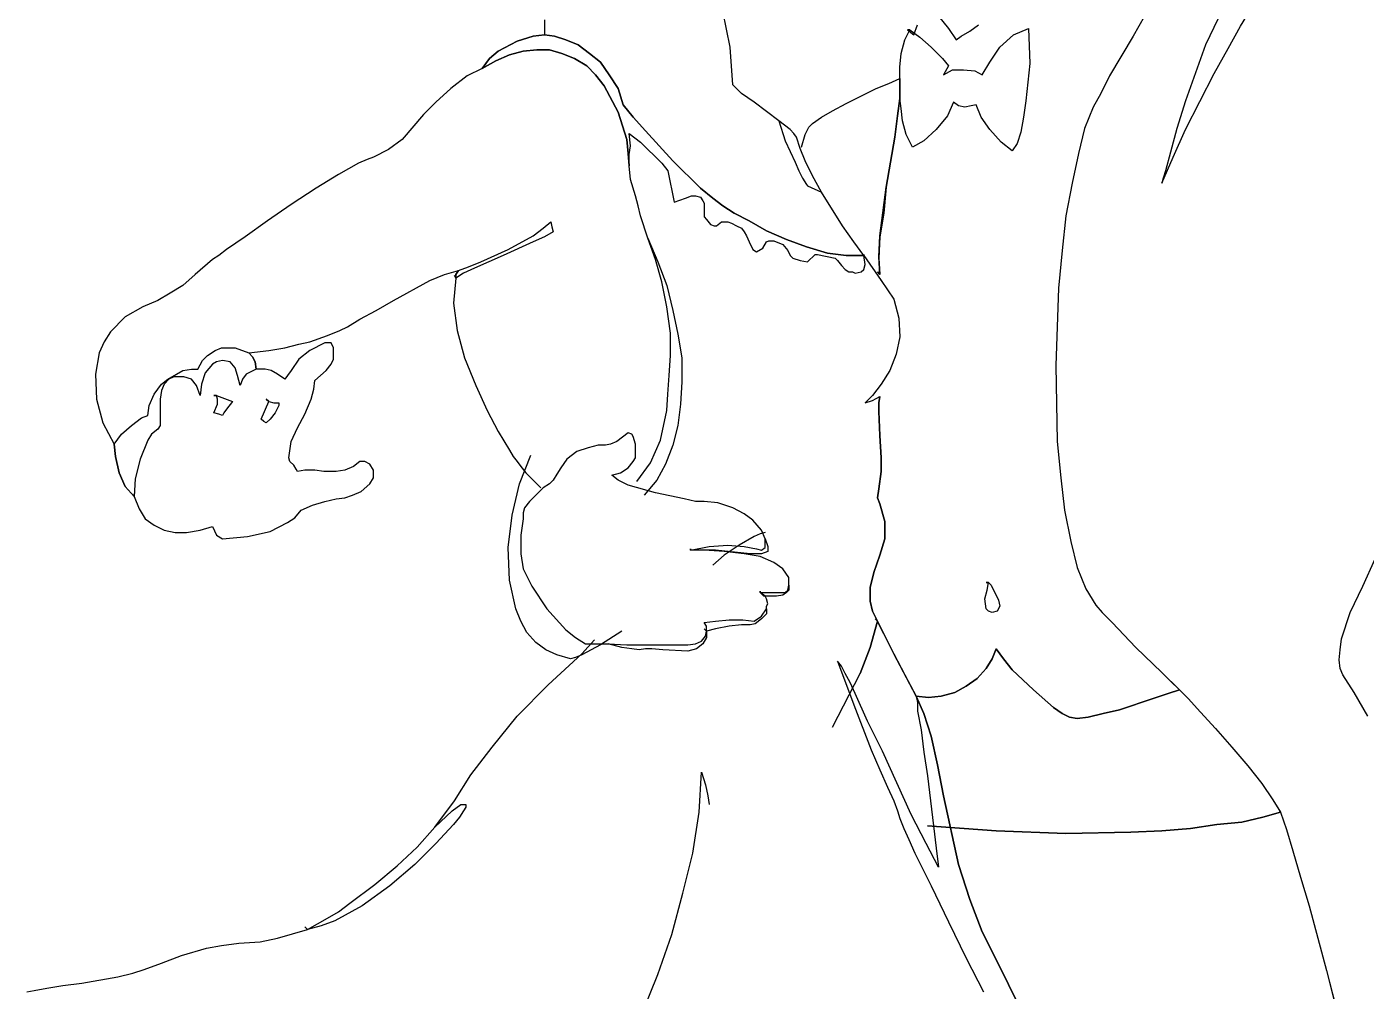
# Model space of a CAD drawing. Header units: millimetres. Extents: x -37049 to 129367, y 25385 to 90033.
# Drawn here: x 24386 to 25111, y 41302 to 41824 of the extents above; entities that cross this region are included whole.
import ezdxf

# ---------------------------------------------------------------- set-up
doc = ezdxf.new("R2010")
doc.units = ezdxf.units.MM
doc.header["$MEASUREMENT"] = 0
doc.layers.add('NNGUOI', color=2, linetype='Continuous', lineweight=30)

# ---------------------------------------------------------------- blocks, each defined once
blk = doc.blocks.new('NGUOI13')
for p, q in [((-84.34, 1253.53), (-88.07, 1271.58)), ((-177.08, 1267.23), (-177.08, 1259.76)), ((7.16, 1259.76), (9.02, 1264.74)), ((19.61, 1269.09), (24.59, 1262.87)), ((35.17, 1261.63), (39.52, 1264.74)), ((122.3, 1269.09), (116.7, 1259.14)), ((-200.1, 1251.67), (-190.77, 1256.65)), ((-190.77, 1256.65), (-200.1, 1251.67)), ((-190.77, 1256.65), (-182.68, 1259.14)), ((-182.68, 1259.14), (-190.77, 1256.65)), ((-182.68, 1259.14), (-177.08, 1259.76)), ((-177.08, 1259.76), (-182.68, 1259.14)), ((-177.08, 1259.76), (-172.1, 1259.14)), ((-177.08, 1259.76), (-172.1, 1259.14)), ((-172.1, 1259.14), (-177.08, 1259.76)), ((-172.1, 1259.14), (-166.49, 1257.27)), ((-172.1, 1259.14), (-166.49, 1257.27)), ((-166.49, 1257.27), (-172.1, 1259.14)), ((-166.49, 1257.27), (-160.27, 1254.78)), ((-166.49, 1257.27), (-160.27, 1254.78)), ((-160.27, 1254.78), (-166.49, 1257.27)), ((0.93, 1250.42), (2.8, 1257.27)), ((2.8, 1257.27), (5.29, 1262.25)), ((5.29, 1262.25), (4.05, 1262.25)), ((4.05, 1262.25), (7.16, 1259.76)), ((24.59, 1262.87), (28.32, 1257.27)), ((28.32, 1257.27), (30.81, 1259.14)), ((30.81, 1259.14), (35.17, 1261.63)), ((116.7, 1259.14), (104.88, 1239.22)), ((-204.46, 1247.93), (-200.1, 1251.67)), ((-200.1, 1251.67), (-204.46, 1247.93)), ((-194.5, 1249.8), (-201.35, 1246.69)), ((-194.5, 1249.8), (-201.35, 1246.69)), ((-201.35, 1246.69), (-194.5, 1249.8)), ((-187.66, 1251.67), (-194.5, 1249.8)), ((-187.66, 1251.67), (-194.5, 1249.8)), ((-194.5, 1249.8), (-187.66, 1251.67)), ((-180.81, 1252.29), (-187.66, 1251.67)), ((-180.81, 1252.29), (-187.66, 1251.67)), ((-187.66, 1251.67), (-180.81, 1252.29)), ((-174.59, 1252.29), (-180.81, 1252.29)), ((-174.59, 1252.29), (-180.81, 1252.29)), ((-180.81, 1252.29), (-174.59, 1252.29)), ((-168.36, 1250.42), (-174.59, 1252.29)), ((-168.36, 1250.42), (-174.59, 1252.29)), ((-174.59, 1252.29), (-168.36, 1250.42)), ((-162.14, 1247.93), (-168.36, 1250.42)), ((-162.14, 1247.93), (-168.36, 1250.42)), ((-168.36, 1250.42), (-162.14, 1247.93)), ((-160.27, 1254.78), (-154.67, 1250.42)), ((-160.27, 1254.78), (-154.67, 1250.42)), ((-154.67, 1250.42), (-160.27, 1254.78)), ((-154.67, 1250.42), (-149.07, 1246.06)), ((-154.67, 1250.42), (-149.07, 1246.06)), ((-149.07, 1246.06), (-154.67, 1250.42)), ((-83.09, 1234.86), (-84.34, 1253.53)), ((0.31, 1243.58), (0.93, 1250.42)), ((-208.2, 1242.95), (-204.46, 1247.93)), ((-204.46, 1247.93), (-208.2, 1242.95)), ((-201.35, 1246.69), (-208.2, 1242.95)), ((-201.35, 1246.69), (-208.2, 1242.95)), ((-208.2, 1242.95), (-201.35, 1246.69)), ((-155.91, 1244.2), (-162.14, 1247.93)), ((-155.91, 1244.2), (-162.14, 1247.93)), ((-162.14, 1247.93), (-155.91, 1244.2)), ((-151.56, 1239.84), (-155.91, 1244.2)), ((-151.56, 1239.84), (-155.91, 1244.2)), ((-155.91, 1244.2), (-151.56, 1239.84)), ((-149.07, 1246.06), (-144.71, 1239.84)), ((-149.07, 1246.06), (-144.71, 1239.84)), ((-144.71, 1239.84), (-149.07, 1246.06)), ((0.31, 1228.01), (0.31, 1243.58)), ((-215.67, 1239.22), (-223.76, 1232.99)), ((-208.2, 1242.95), (-215.67, 1239.22)), ((-147.2, 1234.24), (-151.56, 1239.84)), ((-147.2, 1234.24), (-151.56, 1239.84)), ((-151.56, 1239.84), (-147.2, 1234.24)), ((-144.71, 1239.84), (-140.35, 1232.99)), ((-144.71, 1239.84), (-140.35, 1232.99)), ((-140.35, 1232.99), (-144.71, 1239.84)), ((-5.29, 1235.48), (0.31, 1237.97)), ((0.31, 1237.97), (0.31, 1228.01)), ((104.88, 1239.22), (100.52, 1230.5)), ((-223.76, 1232.99), (-231.23, 1226.15)), ((-140.35, 1221.17), (-147.2, 1234.24)), ((-140.35, 1221.17), (-147.2, 1234.24)), ((-147.2, 1234.24), (-140.35, 1221.17)), ((-140.35, 1232.99), (-137.86, 1224.9)), ((-140.35, 1232.99), (-137.86, 1224.9)), ((-137.86, 1224.9), (-140.35, 1232.99)), ((-78.73, 1230.5), (-83.09, 1234.86)), ((-72.51, 1226.15), (-78.73, 1230.5)), ((-26.45, 1225.53), (-11.51, 1232.99)), ((-11.51, 1232.99), (-5.29, 1235.48)), ((100.52, 1230.5), (96.78, 1223.66)), ((-231.23, 1226.15), (-237.45, 1219.92)), ((-137.86, 1224.9), (-132.88, 1218.68)), ((-137.86, 1224.9), (-132.88, 1218.68)), ((-132.88, 1218.68), (-137.86, 1224.9)), ((-60.06, 1216.81), (-72.51, 1226.15)), ((-33.3, 1221.79), (-26.45, 1225.53)), ((-0.93, 1219.3), (0.31, 1228.01)), ((0.31, 1228.01), (-0.93, 1219.3)), ((0.31, 1228.01), (0.31, 1228.64)), ((0.31, 1228.64), (0.31, 1228.01)), ((0.31, 1228.01), (0.31, 1228.01)), ((96.78, 1223.66), (92.43, 1213.08)), ((-237.45, 1219.92), (-248.03, 1207.48)), ((-136, 1207.48), (-140.35, 1221.17)), ((-136, 1207.48), (-140.35, 1221.17)), ((-140.35, 1221.17), (-136, 1207.48)), ((-132.88, 1218.68), (-126.66, 1211.83)), ((-132.88, 1218.68), (-126.66, 1211.83)), ((-126.66, 1211.83), (-132.88, 1218.68)), ((-54.46, 1212.45), (-60.06, 1216.81)), ((-54.46, 1212.45), (-60.06, 1216.81)), ((-60.06, 1216.81), (-56.95, 1206.85)), ((-43.26, 1215.57), (-38.9, 1218.68)), ((-38.9, 1218.68), (-33.3, 1221.79)), ((-2.18, 1208.72), (-0.93, 1219.3)), ((-0.93, 1219.3), (-2.18, 1208.72)), ((-134.13, 1204.36), (-134.75, 1210.59)), ((-134.75, 1210.59), (-129.15, 1206.23)), ((-126.66, 1211.83), (-112.97, 1196.89)), ((-126.66, 1211.83), (-112.97, 1196.89)), ((-112.97, 1196.89), (-126.66, 1211.83)), ((-52.59, 1210.59), (-54.46, 1212.45)), ((-52.59, 1210.59), (-54.46, 1212.45)), ((-51.35, 1208.72), (-52.59, 1210.59)), ((-51.35, 1208.72), (-52.59, 1210.59)), ((-48.86, 1203.74), (-46.99, 1209.97)), ((-46.99, 1209.97), (-45.12, 1213.7)), ((-45.12, 1213.7), (-43.26, 1215.57)), ((92.43, 1213.08), (89.32, 1200.63)), ((-248.03, 1207.48), (-254.88, 1202.5)), ((-135.37, 1200.63), (-136, 1207.48)), ((-135.37, 1200.63), (-136, 1207.48)), ((-136, 1207.48), (-135.37, 1200.63)), ((-134.75, 1200.01), (-134.13, 1204.36)), ((-129.15, 1206.23), (-118.57, 1195.65)), ((-56.95, 1206.85), (-51.97, 1196.27)), ((-49.48, 1203.12), (-51.35, 1208.72)), ((-49.48, 1203.12), (-51.35, 1208.72)), ((-46.99, 1196.89), (-49.48, 1203.12)), ((-46.99, 1196.89), (-49.48, 1203.12)), ((-6.54, 1183.82), (-2.18, 1208.72)), ((-2.18, 1208.72), (-6.54, 1183.82)), ((-265.46, 1197.52), (-269.81, 1195.65)), ((-262.35, 1198.76), (-265.46, 1197.52)), ((-254.88, 1202.5), (-262.35, 1198.76)), ((-134.75, 1194.4), (-135.37, 1200.63)), ((-134.75, 1194.4), (-135.37, 1200.63)), ((-135.37, 1200.63), (-134.75, 1194.4)), ((-134.75, 1194.4), (-134.75, 1200.01)), ((-112.97, 1196.89), (-99.27, 1183.2)), ((-112.97, 1196.89), (-99.27, 1183.2)), ((-99.27, 1183.2), (-112.97, 1196.89)), ((-43.26, 1189.43), (-46.99, 1196.89)), ((-43.26, 1189.43), (-46.99, 1196.89)), ((89.32, 1200.63), (86.2, 1185.69)), ((-279.77, 1190.05), (-290.98, 1183.2)), ((-269.81, 1195.65), (-279.77, 1190.05)), ((-134.13, 1187.56), (-134.75, 1194.4)), ((-134.13, 1187.56), (-134.75, 1194.4)), ((-118.57, 1195.65), (-115.46, 1191.92)), ((-115.46, 1191.92), (-112.35, 1176.35)), ((-51.97, 1196.27), (-50.1, 1191.92)), ((-50.1, 1191.92), (-48.24, 1188.18)), ((-290.98, 1183.2), (-303.42, 1175.11)), ((-131.64, 1179.47), (-134.13, 1187.56)), ((-131.64, 1179.47), (-134.13, 1187.56)), ((-99.27, 1183.2), (-93.05, 1178.22)), ((-99.27, 1183.2), (-93.05, 1178.22)), ((-93.05, 1178.22), (-99.27, 1183.2)), ((-48.24, 1188.18), (-46.37, 1185.07)), ((-46.37, 1185.07), (-45.75, 1184.45)), ((-45.75, 1184.45), (-38.9, 1181.33)), ((-38.9, 1181.33), (-43.26, 1189.43)), ((-38.9, 1181.33), (-43.26, 1189.43)), ((-9.65, 1159.55), (-6.54, 1183.82)), ((-6.54, 1183.82), (-7.78, 1170.75)), ((86.2, 1185.69), (83.09, 1169.51)), ((-130.39, 1174.49), (-131.64, 1179.47)), ((-130.39, 1174.49), (-131.64, 1179.47)), ((-112.35, 1176.35), (-106.74, 1178.22)), ((-106.74, 1178.22), (-103.63, 1179.47)), ((-103.63, 1179.47), (-101.76, 1179.47)), ((-101.76, 1179.47), (-99.27, 1178.84)), ((-99.27, 1178.84), (-98.03, 1176.98)), ((-98.03, 1176.98), (-97.41, 1175.73)), ((-93.05, 1178.22), (-88.07, 1174.49)), ((-93.05, 1178.22), (-88.07, 1174.49)), ((-88.07, 1174.49), (-93.05, 1178.22)), ((-28.32, 1164.53), (-38.9, 1181.33)), ((-38.9, 1181.33), (-38.9, 1181.33)), ((-303.42, 1175.11), (-315.25, 1167.02)), ((-129.15, 1169.51), (-130.39, 1174.49)), ((-129.15, 1169.51), (-130.39, 1174.49)), ((-97.41, 1175.73), (-97.41, 1168.89)), ((-88.07, 1174.49), (-82.47, 1170.75)), ((-88.07, 1174.49), (-82.47, 1170.75)), ((-82.47, 1170.75), (-88.07, 1174.49)), ((-82.47, 1170.75), (-75, 1167.02)), ((-82.47, 1170.75), (-75, 1167.02)), ((-75, 1167.02), (-82.47, 1170.75)), ((-7.78, 1170.75), (-9.65, 1158.93)), ((-315.25, 1167.02), (-326.45, 1158.93)), ((-182.68, 1159.55), (-177.7, 1163.28)), ((-177.7, 1163.28), (-173.96, 1166.4)), ((-173.96, 1166.4), (-173.34, 1163.91)), ((-173.34, 1163.91), (-172.72, 1161.42)), ((-125.42, 1158.31), (-129.15, 1169.51)), ((-125.42, 1158.31), (-129.15, 1169.51)), ((-97.41, 1168.89), (-96.16, 1167.64)), ((-96.16, 1167.64), (-94.3, 1165.15)), ((-94.3, 1165.15), (-92.43, 1164.53)), ((-92.43, 1164.53), (-91.18, 1164.53)), ((-91.18, 1164.53), (-88.69, 1166.4)), ((-88.69, 1166.4), (-85.58, 1166.4)), ((-85.58, 1166.4), (-83.71, 1165.77)), ((-83.71, 1165.77), (-81.22, 1164.53)), ((-81.22, 1164.53), (-78.73, 1163.28)), ((-78.73, 1163.28), (-77.49, 1161.42)), ((-75, 1167.02), (-66.29, 1162.04)), ((-75, 1167.02), (-66.29, 1162.04)), ((-66.29, 1162.04), (-75, 1167.02)), ((-22.72, 1156.44), (-28.32, 1164.53)), ((83.09, 1169.51), (81.22, 1152.08)), ((-326.45, 1158.93), (-335.79, 1152.7)), ((-182.68, 1156.44), (-197.62, 1149.59)), ((-195.13, 1152.7), (-182.68, 1159.55)), ((-177.08, 1158.93), (-182.68, 1156.44)), ((-172.72, 1161.42), (-177.08, 1158.93)), ((-121.68, 1147.72), (-125.42, 1158.31)), ((-121.68, 1147.72), (-125.42, 1158.31)), ((-121.68, 1147.72), (-125.42, 1158.31)), ((-125.42, 1158.31), (-120.44, 1146.48)), ((-77.49, 1161.42), (-76.25, 1159.55)), ((-76.25, 1159.55), (-75, 1156.44)), ((-75, 1156.44), (-73.13, 1152.7)), ((-68.15, 1153.33), (-66.29, 1156.44)), ((-66.29, 1162.04), (-56.33, 1157.68)), ((-66.29, 1162.04), (-56.33, 1157.68)), ((-56.33, 1157.68), (-66.29, 1162.04)), ((-66.29, 1156.44), (-65.04, 1157.06)), ((-65.04, 1157.06), (-62.55, 1157.06)), ((-62.55, 1157.06), (-58.2, 1155.19)), ((-56.33, 1157.68), (-46.37, 1153.95)), ((-56.33, 1157.68), (-46.37, 1153.95)), ((-46.37, 1153.95), (-56.33, 1157.68)), ((-17.74, 1149.59), (-22.72, 1156.44)), ((-10.27, 1148.97), (-9.65, 1159.55)), ((-9.65, 1158.93), (-10.27, 1148.35)), ((-339.52, 1149.59), (-342.64, 1147.72)), ((-335.79, 1152.7), (-339.52, 1149.59)), ((-197.62, 1149.59), (-211.93, 1143.37)), ((-208.82, 1146.48), (-195.13, 1152.7)), ((-73.13, 1152.7), (-71.27, 1151.46)), ((-71.27, 1151.46), (-68.15, 1153.33)), ((-58.2, 1155.19), (-55.71, 1152.08)), ((-55.71, 1152.08), (-54.46, 1149.59)), ((-54.46, 1149.59), (-53.22, 1148.35)), ((-46.37, 1153.95), (-35.79, 1150.84)), ((-46.37, 1153.95), (-35.79, 1150.84)), ((-35.79, 1150.84), (-46.37, 1153.95)), ((-45.75, 1146.48), (-42.01, 1150.21)), ((-42.01, 1150.21), (-40.77, 1150.21)), ((-40.77, 1150.21), (-32.05, 1148.35)), ((-35.79, 1150.84), (-26.45, 1149.59)), ((-35.79, 1150.84), (-26.45, 1149.59)), ((-26.45, 1149.59), (-35.79, 1150.84)), ((-26.45, 1149.59), (-17.74, 1149.59)), ((-26.45, 1149.59), (-17.74, 1149.59)), ((-17.74, 1149.59), (-26.45, 1149.59)), ((-17.74, 1149.59), (-17.74, 1150.21)), ((-17.74, 1150.21), (-17.74, 1149.59)), ((-17.74, 1149.59), (-17.74, 1150.21)), ((-17.74, 1150.21), (-17.74, 1149.59)), ((-17.74, 1149.59), (-9.02, 1137.14)), ((-17.74, 1149.59), (-17.74, 1149.59)), ((-17.12, 1145.23), (-17.74, 1149.59)), ((-17.74, 1149.59), (-17.74, 1149.59)), ((81.22, 1152.08), (79.36, 1133.41)), ((-342.64, 1147.72), (-351.35, 1140.26)), ((-220.02, 1142.12), (-215.04, 1143.99)), ((-211.93, 1143.37), (-217.53, 1140.88)), ((-215.04, 1143.99), (-208.82, 1146.48)), ((-118.57, 1136.52), (-121.68, 1147.72)), ((-118.57, 1136.52), (-121.68, 1147.72)), ((-118.57, 1136.52), (-121.68, 1147.72)), ((-120.44, 1146.48), (-116.08, 1134.65)), ((-53.22, 1148.35), (-49.48, 1147.1)), ((-49.48, 1147.1), (-45.75, 1146.48)), ((-32.05, 1148.35), (-30.81, 1147.1)), ((-30.81, 1147.1), (-28.94, 1144.61)), ((-28.94, 1144.61), (-27.07, 1142.74)), ((-17.74, 1142.74), (-17.12, 1145.23)), ((-9.65, 1140.26), (-10.27, 1148.97)), ((-10.27, 1148.35), (-9.65, 1140.26)), ((-351.35, 1140.26), (-357.57, 1134.65)), ((-252.39, 1127.18), (-234.34, 1137.14)), ((-234.34, 1137.14), (-226.87, 1140.26)), ((-226.87, 1140.26), (-220.02, 1142.12)), ((-221.27, 1138.39), (-222.51, 1125.94)), ((-221.27, 1138.39), (-221.89, 1139.63)), ((-221.89, 1139.63), (-221.27, 1138.39)), ((-220.02, 1142.12), (-221.27, 1140.26)), ((-221.27, 1140.26), (-220.02, 1142.12)), ((-217.53, 1140.88), (-221.27, 1138.39)), ((-221.27, 1140.26), (-221.27, 1138.39)), ((-221.27, 1138.39), (-221.27, 1140.26)), ((-221.27, 1138.39), (-221.27, 1138.39)), ((-116.08, 1124.07), (-118.57, 1136.52)), ((-116.08, 1124.07), (-118.57, 1136.52)), ((-116.08, 1124.07), (-118.57, 1136.52)), ((-27.07, 1142.74), (-25.21, 1141.5)), ((-25.21, 1141.5), (-23.34, 1141.5)), ((-23.34, 1141.5), (-22.1, 1140.88)), ((-22.1, 1140.88), (-18.98, 1141.5)), ((-18.98, 1141.5), (-17.74, 1142.74)), ((-9.65, 1140.26), (-10.89, 1141.5)), ((-10.89, 1141.5), (-9.65, 1140.26)), ((-9.65, 1140.26), (-9.65, 1140.26)), ((-9.02, 1137.14), (-9.65, 1138.39)), ((-9.65, 1138.39), (-9.02, 1137.14)), ((-9.02, 1137.14), (-2.8, 1127.81)), ((-9.02, 1137.14), (-9.02, 1137.14)), ((-363.8, 1130.92), (-370.02, 1127.18)), ((-357.57, 1134.65), (-363.8, 1130.92)), ((-116.08, 1134.65), (-112.97, 1122.21)), ((79.36, 1133.41), (78.11, 1094.82)), ((-377.49, 1124.07), (-386.21, 1119.09)), ((-370.02, 1127.18), (-377.49, 1124.07)), ((-261.1, 1122.21), (-252.39, 1127.18)), ((-222.51, 1125.94), (-220.64, 1112.25)), ((-114.21, 1111), (-116.08, 1124.07)), ((-114.21, 1111), (-116.08, 1124.07)), ((-114.21, 1111), (-116.08, 1124.07)), ((-2.8, 1127.81), (-0.31, 1118.47)), ((-386.21, 1119.09), (-393.67, 1111.62)), ((-275.42, 1114.11), (-269.19, 1117.85)), ((-269.19, 1117.85), (-261.1, 1122.21)), ((-112.97, 1122.21), (-110.48, 1110.38)), ((-0.31, 1118.47), (0.31, 1109.13)), ((-393.67, 1111.62), (-396.79, 1106.65)), ((-294.09, 1106.65), (-285.37, 1109.76)), ((-285.37, 1109.76), (-279.15, 1112.25)), ((-279.15, 1112.25), (-275.42, 1114.11)), ((-220.64, 1112.25), (-216.91, 1098.55)), ((-114.21, 1099.8), (-114.21, 1111)), ((-114.21, 1099.8), (-114.21, 1111)), ((-114.21, 1099.8), (-114.21, 1111)), ((-110.48, 1110.38), (-108.61, 1098.55)), ((-396.79, 1106.65), (-399.28, 1101.04)), ((-314.63, 1102.29), (-306.54, 1103.53)), ((-306.54, 1103.53), (-299.69, 1105.4)), ((-299.69, 1105.4), (-294.09, 1106.65)), ((-286.62, 1106.02), (-294.09, 1102.29)), ((-283.51, 1106.02), (-286.62, 1106.02)), ((-282.26, 1103.53), (-283.51, 1106.02)), ((-282.26, 1097.93), (-282.26, 1103.53)), ((0.31, 1109.13), (-1.56, 1100.42)), ((-399.28, 1101.04), (-401.14, 1090.46)), ((-324.59, 1101.04), (-314.63, 1102.29)), ((-322.72, 1099.18), (-324.59, 1101.04)), ((-321.47, 1096.69), (-322.72, 1099.18)), ((-320.85, 1092.95), (-321.47, 1096.69)), ((-299.69, 1097.93), (-303.42, 1092.33)), ((-294.09, 1102.29), (-299.69, 1097.93)), ((-283.51, 1095.44), (-282.26, 1097.93)), ((-216.91, 1098.55), (-211.31, 1084.86)), ((-114.83, 1089.84), (-114.21, 1099.8)), ((-114.83, 1089.84), (-114.21, 1099.8)), ((-114.83, 1089.84), (-114.21, 1099.8)), ((-108.61, 1098.55), (-108.61, 1086.73)), ((-1.56, 1100.42), (-4.67, 1092.33)), ((-401.14, 1090.46), (-400.52, 1078.01)), ((-316.5, 1092.95), (-320.85, 1092.95)), ((-313.38, 1092.33), (-316.5, 1092.95)), ((-310.27, 1090.46), (-313.38, 1092.33)), ((-306.54, 1087.97), (-310.27, 1090.46)), ((-305.29, 1089.84), (-306.54, 1087.97)), ((-303.42, 1092.33), (-305.29, 1089.84)), ((-291.6, 1087.35), (-286, 1092.33)), ((-286, 1092.33), (-283.51, 1095.44)), ((-115.46, 1080.5), (-114.83, 1089.84)), ((-115.46, 1080.5), (-114.83, 1089.84)), ((-115.46, 1080.5), (-114.83, 1089.84)), ((-4.67, 1092.33), (-9.02, 1085.48)), ((78.11, 1094.82), (78.73, 1056.85)), ((-293.47, 1078.01), (-292.22, 1082.99)), ((-292.22, 1082.99), (-291.6, 1087.35)), ((-211.31, 1084.86), (-205.71, 1072.41)), ((-108.61, 1086.73), (-109.23, 1075.52)), ((-9.02, 1085.48), (-13.38, 1079.88)), ((-400.52, 1078.01), (-397.41, 1066.19)), ((-296.58, 1070.55), (-293.47, 1078.01)), ((-116.08, 1072.41), (-115.46, 1080.5)), ((-116.08, 1072.41), (-115.46, 1080.5)), ((-116.08, 1072.41), (-115.46, 1080.5)), ((-13.38, 1079.88), (-17.12, 1076.15)), ((-17.12, 1076.15), (-13.38, 1077.39)), ((-13.38, 1077.39), (-9.65, 1079.26)), ((-10.27, 1076.15), (-9.65, 1079.26)), ((-9.65, 1079.26), (-10.27, 1076.15)), ((-9.65, 1079.26), (-10.27, 1076.15)), ((-10.27, 1071.79), (-10.27, 1076.15)), ((-10.27, 1076.15), (-10.27, 1071.79)), ((-10.27, 1076.15), (-10.27, 1071.79)), ((-300.31, 1063.7), (-296.58, 1070.55)), ((-205.71, 1072.41), (-200.1, 1061.83)), ((-119.19, 1057.47), (-116.08, 1072.41)), ((-119.19, 1057.47), (-116.08, 1072.41)), ((-119.19, 1057.47), (-116.08, 1072.41)), ((-109.23, 1075.52), (-110.48, 1064.94)), ((-9.65, 1059.96), (-10.27, 1071.79)), ((-10.27, 1071.79), (-9.65, 1059.96)), ((-10.27, 1071.79), (-9.65, 1059.96)), ((-397.41, 1066.19), (-391.81, 1055.61)), ((-303.42, 1056.85), (-300.31, 1063.7)), ((-110.48, 1064.94), (-112.97, 1054.98)), ((-304.67, 1048.76), (-303.42, 1056.85)), ((-200.1, 1061.83), (-194.5, 1052.5)), ((-140.98, 1056.85), (-144.09, 1055.61)), ((-135.37, 1061.21), (-140.98, 1056.85)), ((-133.51, 1060.59), (-135.37, 1061.21)), ((-132.88, 1059.34), (-133.51, 1060.59)), ((-131.64, 1055.61), (-132.88, 1059.34)), ((-124.17, 1046.27), (-119.19, 1057.47)), ((-124.17, 1046.27), (-119.19, 1057.47)), ((-124.17, 1046.27), (-119.19, 1057.47)), ((-9.02, 1048.76), (-9.65, 1059.96)), ((-9.65, 1059.96), (-9.02, 1048.76)), ((-9.65, 1059.96), (-9.02, 1048.76)), ((78.73, 1056.85), (80.6, 1038.8)), ((-391.81, 1055.61), (-391.18, 1049.38)), ((-391.18, 1049.38), (-389.32, 1041.29)), ((-194.5, 1052.5), (-192.64, 1049.38)), ((-192.64, 1049.38), (-190.77, 1046.89)), ((-189.52, 1035.69), (-183.92, 1050.01)), ((-160.89, 1051.87), (-165.87, 1048.14)), ((-155.29, 1053.74), (-160.89, 1051.87)), ((-150.31, 1054.98), (-155.29, 1053.74)), ((-146.58, 1054.98), (-150.31, 1054.98)), ((-144.09, 1055.61), (-146.58, 1054.98)), ((-131.64, 1048.76), (-131.64, 1055.61)), ((-112.97, 1054.98), (-116.7, 1045.65)), ((-304.05, 1046.89), (-304.67, 1048.76)), ((-302.18, 1045.03), (-304.05, 1046.89)), ((-300.94, 1043.16), (-302.18, 1045.03)), ((-300.31, 1041.91), (-300.94, 1043.16)), ((-272.3, 1044.4), (-276.66, 1042.54)), ((-269.19, 1046.89), (-272.3, 1044.4)), ((-266.7, 1046.89), (-269.19, 1046.89)), ((-264.21, 1045.65), (-266.7, 1046.89)), ((-262.35, 1042.54), (-264.21, 1045.65)), ((-190.77, 1046.89), (-188.9, 1044.4)), ((-188.9, 1044.4), (-186.41, 1041.29)), ((-168.98, 1043.78), (-170.85, 1040.67)), ((-165.87, 1048.14), (-168.98, 1043.78)), ((-139.11, 1041.29), (-135.37, 1043.78)), ((-135.37, 1043.78), (-132.88, 1046.89)), ((-132.88, 1046.89), (-131.64, 1048.76)), ((-131.02, 1036.94), (-124.17, 1046.27)), ((-131.02, 1036.94), (-124.17, 1046.27)), ((-131.02, 1036.94), (-124.17, 1046.27)), ((-116.7, 1045.65), (-121.06, 1037.56)), ((-9.02, 1041.91), (-9.02, 1048.76)), ((-9.02, 1048.76), (-9.02, 1041.91)), ((-9.02, 1048.76), (-9.02, 1041.91)), ((-389.32, 1041.29), (-386.21, 1034.45)), ((-296.58, 1042.54), (-300.31, 1041.91)), ((-291.6, 1042.54), (-296.58, 1042.54)), ((-287.24, 1041.91), (-291.6, 1042.54)), ((-281.02, 1041.91), (-287.24, 1041.91)), ((-276.66, 1042.54), (-281.02, 1041.91)), ((-264.21, 1035.69), (-262.35, 1038.8)), ((-262.35, 1038.8), (-262.35, 1042.54)), ((-186.41, 1041.29), (-178.94, 1033.82)), ((-172.72, 1037.56), (-174.59, 1035.69)), ((-170.85, 1040.67), (-172.72, 1037.56)), ((-143.47, 1040.05), (-139.11, 1041.29)), ((-140.35, 1037.56), (-143.47, 1040.05)), ((-135.37, 1035.07), (-140.35, 1037.56)), ((-121.06, 1037.56), (-127.28, 1030.09)), ((-10.27, 1033.2), (-9.02, 1041.91)), ((-9.02, 1041.91), (-10.27, 1033.2)), ((-9.02, 1041.91), (-10.27, 1033.2)), ((80.6, 1038.8), (82.47, 1022.62)), ((-386.21, 1034.45), (-381.85, 1029.47)), ((-381.85, 1029.47), (-379.36, 1023.24)), ((-276.66, 1028.84), (-272.93, 1030.09)), ((-272.93, 1030.09), (-268.57, 1031.96)), ((-268.57, 1031.96), (-264.21, 1035.69)), ((-193.26, 1020.13), (-189.52, 1035.69)), ((-177.7, 1033.82), (-184.54, 1026.98)), ((-174.59, 1035.69), (-177.7, 1033.82)), ((-121.68, 1031.33), (-135.37, 1035.07)), ((-107.37, 1028.22), (-121.68, 1031.33)), ((-10.89, 1028.84), (-10.27, 1033.2)), ((-10.27, 1033.2), (-10.89, 1028.84)), ((-10.27, 1033.2), (-10.89, 1028.84)), ((-379.36, 1023.24), (-376.25, 1018.26)), ((-301.56, 1018.89), (-298.45, 1022.62)), ((-298.45, 1022.62), (-292.84, 1025.11)), ((-292.84, 1025.11), (-286.62, 1026.98)), ((-286.62, 1026.98), (-281.02, 1028.22)), ((-281.02, 1028.22), (-276.66, 1028.84)), ((-187.03, 1023.86), (-187.66, 1021.37)), ((-184.54, 1026.98), (-187.03, 1023.86)), ((-101.76, 1026.98), (-107.37, 1028.22)), ((-97.41, 1026.98), (-101.76, 1026.98)), ((-90.56, 1026.35), (-97.41, 1026.98)), ((-83.09, 1023.86), (-90.56, 1026.35)), ((-77.49, 1020.75), (-83.09, 1023.86)), ((-9.65, 1025.73), (-10.89, 1028.84)), ((-10.89, 1028.84), (-9.65, 1025.73)), ((-10.89, 1028.84), (-9.65, 1025.73)), ((-7.16, 1017.02), (-9.65, 1025.73)), ((-9.65, 1025.73), (-7.16, 1017.02)), ((-9.65, 1025.73), (-7.16, 1017.02)), ((82.47, 1022.62), (85.58, 1007.06)), ((-376.25, 1018.26), (-371.89, 1015.15)), ((-314.01, 1012.04), (-305.29, 1016.4)), ((-305.29, 1016.4), (-301.56, 1018.89)), ((-195.13, 1003.95), (-193.26, 1020.13)), ((-187.66, 1018.26), (-188.9, 1010.17)), ((-187.66, 1021.37), (-187.66, 1018.26)), ((-73.13, 1017.64), (-77.49, 1020.75)), ((-68.78, 1012.66), (-73.13, 1017.64)), ((-7.16, 1008.3), (-7.16, 1017.02)), ((-7.16, 1017.02), (-7.16, 1008.3)), ((-7.16, 1017.02), (-7.16, 1008.3)), ((-371.89, 1015.15), (-366.91, 1012.66)), ((-366.91, 1012.66), (-361.31, 1011.42)), ((-361.31, 1011.42), (-355.71, 1011.42)), ((-355.71, 1011.42), (-348.86, 1012.66)), ((-348.86, 1012.66), (-342.64, 1014.53)), ((-342.64, 1014.53), (-340.77, 1010.17)), ((-340.77, 1010.17), (-337.66, 1008.3)), ((-337.66, 1008.3), (-325.21, 1009.55)), ((-325.21, 1009.55), (-314.01, 1012.04)), ((-188.9, 1010.17), (-188.9, 1000.84)), ((-72.51, 1009.55), (-79.98, 1005.19)), ((-69.4, 1010.79), (-72.51, 1009.55)), ((-66.91, 1011.42), (-69.4, 1010.79)), ((-66.91, 1008.3), (-68.78, 1012.66)), ((-194.5, 987.76), (-195.13, 1003.95)), ((-104.25, 1002.7), (-94.92, 1004.57)), ((-104.25, 1002.7), (-94.92, 1004.57)), ((-104.25, 1002.7), (-104.25, 1003.32)), ((-104.25, 1003.32), (-104.25, 1002.7)), ((-97.41, 1002.7), (-104.25, 1002.7)), ((-91.81, 1002.7), (-104.25, 1002.7)), ((-104.25, 1002.7), (-104.25, 1002.7)), ((-87.45, 1002.08), (-97.41, 1002.7)), ((-94.92, 1004.57), (-85.58, 1005.19)), ((-94.92, 1004.57), (-85.58, 1005.19)), ((-74.38, 1000.84), (-91.81, 1002.7)), ((-79.98, 1005.19), (-87.45, 1000.21)), ((-85.58, 1005.19), (-77.49, 1004.57)), ((-85.58, 1005.19), (-77.49, 1004.57)), ((-77.49, 1004.57), (-71.27, 1003.32)), ((-77.49, 1004.57), (-71.27, 1003.32)), ((-71.27, 1003.32), (-68.78, 1002.7)), ((-71.27, 1003.32), (-68.78, 1002.7)), ((-68.78, 1002.7), (-66.91, 1003.95)), ((-68.78, 1002.7), (-66.91, 1003.95)), ((-66.91, 1003.95), (-66.91, 1008.3)), ((-66.91, 1003.95), (-66.91, 1008.3)), ((-66.91, 1008.3), (-65.66, 1004.57)), ((-65.66, 1004.57), (-65.66, 1002.08)), ((-9.65, 1000.21), (-7.16, 1008.3)), ((-7.16, 1008.3), (-9.65, 1000.21)), ((-7.16, 1008.3), (-9.65, 1000.21)), ((85.58, 1007.06), (88.69, 993.99)), ((-188.9, 1000.84), (-187.66, 993.37)), ((-87.45, 1000.21), (-93.05, 995.23)), ((-77.49, 1000.84), (-87.45, 1002.08)), ((-69.4, 999.59), (-77.49, 1000.84)), ((-68.78, 1000.84), (-74.38, 1000.84)), ((-62.55, 996.48), (-69.4, 999.59)), ((-65.66, 1002.08), (-68.78, 1000.84)), ((-58.2, 993.37), (-62.55, 996.48)), ((-12.76, 991.5), (-9.65, 1000.21)), ((-9.65, 1000.21), (-12.76, 991.5)), ((-9.65, 1000.21), (-12.76, 991.5)), ((-187.66, 993.37), (-185.79, 989.63)), ((-185.79, 989.63), (-183.3, 984.65)), ((-55.08, 989.01), (-58.2, 993.37)), ((-14.63, 984.03), (-12.76, 991.5)), ((-12.76, 991.5), (-14.63, 984.03)), ((-12.76, 991.5), (-14.63, 984.03)), ((88.69, 993.99), (93.05, 983.41)), ((-191.39, 973.45), (-194.5, 987.76)), ((-183.3, 984.65), (-175.83, 973.45)), ((-56.95, 981.54), (-55.71, 982.79)), ((-56.95, 981.54), (-55.71, 982.79)), ((-55.08, 982.79), (-56.33, 981.54)), ((-55.71, 982.79), (-55.08, 985.28)), ((-55.71, 982.79), (-55.08, 985.28)), ((-55.08, 985.28), (-55.08, 989.01)), ((-55.08, 985.28), (-55.08, 982.79)), ((-14.63, 977.18), (-14.63, 984.03)), ((-14.63, 984.03), (-14.63, 977.18)), ((-14.63, 984.03), (-14.63, 977.18)), ((42.64, 978.43), (43.88, 982.79)), ((44.5, 986.52), (43.26, 986.52)), ((43.26, 986.52), (44.5, 986.52)), ((43.88, 982.79), (44.5, 986.52)), ((44.5, 986.52), (45.75, 985.28)), ((44.5, 986.52), (44.5, 986.52)), ((45.75, 985.28), (46.37, 984.03)), ((46.37, 984.03), (48.24, 980.3)), ((93.05, 983.41), (98.03, 975.32)), ((-69.4, 981.54), (-69.4, 982.16)), ((-69.4, 982.16), (-69.4, 981.54)), ((-66.91, 979.67), (-69.4, 981.54)), ((-67.53, 979.67), (-69.4, 981.54)), ((-69.4, 981.54), (-69.4, 981.54)), ((-69.4, 981.54), (-56.95, 981.54)), ((-69.4, 981.54), (-56.95, 981.54)), ((-61.31, 979.67), (-67.53, 979.67)), ((-66.29, 978.43), (-66.91, 979.67)), ((-65.66, 975.94), (-66.29, 978.43)), ((-66.29, 974.69), (-65.66, 975.94)), ((-58.2, 980.3), (-61.31, 979.67)), ((-56.33, 981.54), (-58.2, 980.3)), ((-13.38, 972.2), (-14.63, 977.18)), ((-14.63, 977.18), (-13.38, 972.2)), ((-14.63, 977.18), (-13.38, 972.2)), ((43.26, 973.45), (42.64, 978.43)), ((48.24, 980.3), (49.48, 977.81)), ((49.48, 977.81), (50.1, 974.69)), ((-188.9, 967.23), (-191.39, 973.45)), ((-175.83, 973.45), (-166.49, 962.87)), ((-72.51, 967.23), (-68.78, 969.71)), ((-72.51, 967.23), (-68.78, 969.71)), ((-68.78, 969.71), (-66.29, 973.45)), ((-68.78, 969.71), (-66.29, 973.45)), ((-66.29, 970.96), (-68.78, 968.47)), ((-66.29, 973.45), (-66.29, 974.69)), ((-66.29, 973.45), (-66.29, 970.96)), ((-10.89, 967.23), (-13.38, 972.2)), ((-13.38, 972.2), (-10.89, 967.23)), ((-13.38, 972.2), (-10.89, 967.23)), ((44.5, 972.2), (43.26, 973.45)), ((46.37, 971.58), (44.5, 972.2)), ((48.86, 972.2), (46.37, 971.58)), ((50.1, 974.69), (48.86, 972.2)), ((98.03, 975.32), (101.14, 971.58)), ((101.14, 971.58), (106.12, 966.6)), ((-185.79, 961.62), (-188.9, 967.23)), ((-166.49, 962.87), (-161.52, 959.13)), ((-97.41, 966.6), (-91.81, 967.23)), ((-97.41, 966.6), (-91.81, 967.23)), ((-96.16, 964.74), (-97.41, 966.6)), ((-96.16, 964.74), (-97.41, 966.6)), ((-96.16, 962.25), (-97.41, 963.49)), ((-97.41, 963.49), (-96.16, 962.25)), ((-96.16, 962.25), (-96.16, 964.74)), ((-96.16, 962.25), (-96.16, 964.74)), ((-91.81, 963.49), (-96.16, 962.25)), ((-91.81, 967.23), (-84.96, 967.85)), ((-91.81, 967.23), (-84.96, 967.85)), ((-84.96, 964.74), (-91.81, 963.49)), ((-84.96, 967.85), (-78.11, 967.85)), ((-84.96, 967.85), (-78.11, 967.85)), ((-78.73, 965.36), (-84.96, 964.74)), ((-74.38, 965.36), (-78.73, 965.36)), ((-78.11, 967.85), (-72.51, 967.23)), ((-78.11, 967.85), (-72.51, 967.23)), ((-71.89, 965.98), (-74.38, 965.36)), ((-68.78, 968.47), (-71.89, 965.98)), ((-14.63, 954.15), (-10.89, 967.23)), ((-10.89, 967.23), (-14.63, 954.15)), ((-10.89, 967.23), (-12.14, 968.47)), ((-12.14, 968.47), (-10.89, 967.23)), ((-10.89, 967.23), (-9.65, 964.74)), ((-9.65, 964.74), (-10.89, 967.23)), ((-10.89, 967.23), (-9.65, 964.74)), ((-10.89, 967.23), (-10.89, 967.23)), ((-9.65, 964.74), (-7.78, 961)), ((-7.78, 961), (-9.65, 964.74)), ((-9.65, 964.74), (-7.78, 961)), ((106.12, 966.6), (117.95, 954.15)), ((-181.43, 956.64), (-185.79, 961.62)), ((-176.45, 952.91), (-181.43, 956.64)), ((-161.52, 959.13), (-156.54, 956.02)), ((-158.4, 951.04), (-152.18, 957.89)), ((-156.54, 956.02), (-145.33, 956.02)), ((-138.49, 962.25), (-149.07, 955.4)), ((-145.33, 956.02), (-136, 955.4)), ((-145.33, 956.02), (-145.33, 956.02)), ((-145.33, 956.02), (-136, 955.4)), ((-138.49, 954.15), (-145.33, 956.02)), ((-145.33, 956.02), (-145.33, 956.02)), ((-105.5, 955.4), (-101.76, 956.02)), ((-105.5, 955.4), (-101.76, 956.02)), ((-101.76, 956.02), (-98.65, 957.27)), ((-101.76, 956.02), (-98.65, 957.27)), ((-98.03, 956.02), (-101.14, 953.53)), ((-98.65, 957.27), (-96.78, 959.76)), ((-98.65, 957.27), (-96.78, 959.76)), ((-96.16, 959.13), (-98.03, 956.02)), ((-96.78, 959.76), (-96.16, 962.25)), ((-96.78, 959.76), (-96.16, 962.25)), ((-96.16, 962.25), (-96.16, 959.13)), ((-96.16, 962.25), (-96.16, 962.25)), ((-7.78, 961), (-2.8, 951.04)), ((-2.8, 951.04), (-7.78, 961)), ((-7.78, 961), (-2.8, 951.04)), ((-170.85, 950.42), (-176.45, 952.91)), ((-175.21, 935.48), (-158.4, 951.04)), ((-164.01, 948.55), (-170.85, 950.42)), ((-161.52, 949.18), (-164.01, 948.55)), ((-158.4, 950.42), (-161.52, 949.18)), ((-149.07, 955.4), (-158.4, 950.42)), ((-133.51, 953.53), (-138.49, 954.15)), ((-136, 955.4), (-105.5, 955.4)), ((-136, 955.4), (-105.5, 955.4)), ((-129.77, 952.91), (-133.51, 953.53)), ((-126.66, 953.53), (-129.77, 952.91)), ((-123.55, 953.53), (-126.66, 953.53)), ((-117.95, 952.91), (-123.55, 953.53)), ((-105.5, 952.29), (-117.95, 952.91)), ((-101.14, 953.53), (-105.5, 952.29)), ((-19.61, 941.08), (-14.63, 954.15)), ((-14.63, 954.15), (-19.61, 941.08)), ((-2.8, 951.04), (2.8, 940.46)), ((8.4, 929.88), (-2.8, 951.04)), ((-2.8, 951.04), (2.8, 940.46)), ((46.37, 948.55), (48.24, 953.53)), ((48.24, 953.53), (46.37, 948.55)), ((48.24, 953.53), (51.97, 948.55)), ((51.97, 948.55), (48.24, 953.53)), ((117.95, 954.15), (131.02, 941.71)), ((-28.94, 944.82), (-30.81, 947.31)), ((-30.81, 947.31), (-22.72, 925.52)), ((-27.07, 941.08), (-28.94, 944.82)), ((38.9, 938.59), (43.26, 943.57)), ((43.26, 943.57), (38.9, 938.59)), ((43.26, 943.57), (46.37, 948.55)), ((46.37, 948.55), (43.26, 943.57)), ((51.97, 948.55), (56.33, 942.95)), ((56.33, 942.95), (51.97, 948.55)), ((56.33, 942.95), (66.91, 932.99)), ((66.91, 932.99), (56.33, 942.95)), ((-33.3, 914.32), (-19.61, 941.08)), ((-24.59, 936.73), (-27.07, 941.08)), ((-22.1, 931.13), (-24.59, 936.73)), ((2.8, 940.46), (8.4, 929.88)), ((2.8, 940.46), (8.4, 929.88)), ((33.3, 934.86), (38.9, 938.59)), ((38.9, 938.59), (33.3, 934.86)), ((131.02, 941.71), (139.73, 932.99)), ((-190.77, 919.92), (-175.21, 935.48)), ((-15.87, 917.43), (-22.1, 931.13)), ((8.4, 929.88), (14.63, 929.26)), ((14.63, 929.26), (8.4, 929.88)), ((8.4, 929.88), (12.14, 921.17)), ((12.14, 921.17), (8.4, 929.88)), ((8.4, 929.88), (9.02, 926.77)), ((14.63, 929.26), (20.85, 929.88)), ((20.85, 929.88), (14.63, 929.26)), ((20.85, 929.88), (27.7, 931.75)), ((27.7, 931.75), (20.85, 929.88)), ((27.7, 931.75), (33.3, 934.86)), ((33.3, 934.86), (27.7, 931.75)), ((66.91, 932.99), (76.87, 924.28)), ((76.87, 924.28), (66.91, 932.99)), ((126.66, 928.64), (134.13, 931.13)), ((134.13, 931.13), (126.66, 928.64)), ((134.13, 931.13), (139.73, 932.99)), ((139.73, 932.99), (134.13, 931.13)), ((139.73, 932.99), (144.09, 928.64)), ((-22.72, 925.52), (-14, 903.12)), ((9.02, 926.77), (9.02, 922.41)), ((9.02, 922.41), (10.89, 913.08)), ((76.87, 924.28), (81.22, 921.17)), ((81.22, 921.17), (76.87, 924.28)), ((101.76, 921.17), (109.86, 923.03)), ((109.86, 923.03), (101.76, 921.17)), ((109.86, 923.03), (126.66, 928.64)), ((126.66, 928.64), (109.86, 923.03)), ((144.09, 928.64), (150.31, 921.79)), ((-203.22, 904.36), (-190.77, 919.92)), ((-8.4, 902.49), (-15.87, 917.43)), ((12.14, 921.17), (15.87, 909.96)), ((15.87, 909.96), (12.14, 921.17)), ((81.22, 921.17), (84.96, 919.3)), ((84.96, 919.3), (81.22, 921.17)), ((84.96, 919.3), (88.69, 918.68)), ((88.69, 918.68), (84.96, 919.3)), ((88.69, 918.68), (94.3, 919.3)), ((94.3, 919.3), (88.69, 918.68)), ((94.3, 919.3), (101.76, 921.17)), ((101.76, 921.17), (94.3, 919.3)), ((150.31, 921.79), (157.78, 913.7)), ((10.89, 913.08), (12.14, 901.87)), ((15.87, 909.96), (18.98, 895.65)), ((18.98, 895.65), (15.87, 909.96)), ((157.78, 913.7), (165.87, 904.36)), ((-213.8, 890.67), (-203.22, 904.36)), ((-14, 903.12), (-9.65, 893.16)), ((5.91, 870.75), (-8.4, 902.49)), ((165.87, 904.36), (173.96, 895.03)), ((12.14, 901.87), (14, 890.05)), ((18.98, 895.65), (22.1, 880.09)), ((22.1, 880.09), (18.98, 895.65)), ((-221.89, 877.6), (-213.8, 890.67)), ((-99.9, 872), (-98.65, 891.91)), ((-98.65, 891.91), (-96.78, 885.69)), ((-9.65, 893.16), (-5.91, 884.44)), ((14, 890.05), (17.12, 865.15)), ((173.96, 895.03), (180.81, 886.31)), ((-96.78, 885.69), (-95.54, 880.09)), ((-5.91, 884.44), (-2.8, 877.6)), ((180.81, 886.31), (186.41, 878.22)), ((-231.85, 864.53), (-221.89, 877.6)), ((-95.54, 880.09), (-94.92, 875.73)), ((-2.8, 877.6), (-0.93, 872.62)), ((22.1, 880.09), (29.56, 845.86)), ((29.56, 845.86), (22.1, 880.09)), ((186.41, 878.22), (190.15, 872)), ((-103.01, 851.46), (-99.9, 872)), ((-0.93, 872.62), (0.31, 868.88)), ((0.31, 868.88), (2.18, 863.91)), ((13.38, 856.44), (5.91, 870.75)), ((181.43, 869.51), (170.85, 867.02)), ((170.85, 867.02), (181.43, 869.51)), ((190.15, 872), (181.43, 869.51)), ((181.43, 869.51), (190.15, 872)), ((190.15, 872), (193.26, 863.28)), ((-240.56, 854.57), (-231.85, 864.53)), ((2.18, 863.91), (4.67, 858.3)), ((48.24, 862.66), (14, 865.15)), ((14, 865.15), (48.24, 862.66)), ((17.12, 865.15), (18.36, 853.95)), ((83.09, 861.42), (48.24, 862.66)), ((48.24, 862.66), (83.09, 861.42)), ((131.02, 862.66), (115.46, 862.04)), ((115.46, 862.04), (131.02, 862.66)), ((145.33, 863.91), (131.02, 862.66)), ((131.02, 862.66), (145.33, 863.91)), ((158.4, 865.77), (145.33, 863.91)), ((145.33, 863.91), (158.4, 865.77)), ((170.85, 867.02), (158.4, 865.77)), ((158.4, 865.77), (170.85, 867.02)), ((193.26, 863.28), (196.37, 852.7)), ((4.67, 858.3), (7.78, 851.46)), ((19.61, 844.61), (13.38, 856.44)), ((115.46, 862.04), (83.09, 861.42)), ((83.09, 861.42), (115.46, 862.04)), ((-250.52, 845.23), (-240.56, 854.57)), ((-107.99, 831.54), (-103.01, 851.46)), ((7.78, 851.46), (15.87, 835.27)), ((18.36, 853.95), (19.61, 844.61)), ((196.37, 852.7), (200.1, 839.63)), ((-261.72, 835.9), (-250.52, 845.23)), ((29.56, 845.86), (35.17, 828.43)), ((35.17, 828.43), (29.56, 845.86)), ((-274.17, 826.56), (-261.72, 835.9)), ((200.1, 839.63), (204.46, 825.32)), ((-113.59, 811), (-107.99, 831.54)), ((15.87, 835.27), (24.59, 817.22)), ((-285.37, 819.09), (-279.77, 822.2)), ((-279.77, 822.2), (-274.17, 826.56)), ((35.17, 828.43), (41.39, 812.25)), ((41.39, 812.25), (35.17, 828.43)), ((204.46, 825.32), (213.18, 792.95)), ((-295.33, 813.49), (-285.37, 819.09)), ((24.59, 817.22), (33.3, 799.17)), ((-318.99, 807.27), (-310.27, 809.13)), ((-310.27, 809.13), (-295.33, 813.49)), ((-120.44, 791.08), (-113.59, 811)), ((41.39, 812.25), (47.61, 799.8)), ((47.61, 799.8), (41.39, 812.25)), ((-358.2, 800.42), (-345.75, 804.15)), ((-345.75, 804.15), (-338.28, 805.4)), ((-338.28, 805.4), (-329.57, 806.64)), ((-329.57, 806.64), (-318.99, 807.27)), ((-376.87, 793.57), (-368.16, 796.68)), ((-368.16, 796.68), (-358.2, 800.42)), ((33.3, 799.17), (42.01, 782.37)), ((47.61, 799.8), (54.46, 786.1)), ((54.46, 786.1), (47.61, 799.8)), ((-407.99, 786.73), (-389.94, 789.84)), ((-389.94, 789.84), (-382.47, 791.71)), ((-382.47, 791.71), (-376.87, 793.57)), ((-128.53, 771.17), (-120.44, 791.08)), ((213.18, 792.95), (221.89, 758.72)), ((-435.38, 782.37), (-431.64, 782.99)), ((-431.64, 782.99), (-425.42, 784.24)), ((-425.42, 784.24), (-417.33, 785.48)), ((-417.33, 785.48), (-407.99, 786.73)), ((54.46, 786.1), (70.02, 754.98)), ((70.02, 754.98), (54.46, 786.1))]:
    blk.add_line(p, q)
for points in [[(19.61, 1269.09), (24.59, 1262.87), (28.32, 1257.27), (30.81, 1259.14), (35.17, 1261.63), (39.52, 1264.74)], [(190.15, 872), (193.26, 863.28), (196.37, 852.7), (200.1, 839.63), (204.46, 825.32), (213.18, 792.95), (221.89, 758.72)], [(233.71, 919.92), (226.87, 931.75), (221.27, 940.46), (220.02, 943.57), (219.4, 947.93), (220.02, 952.91), (220.64, 958.51), (225, 971.58), (231.23, 984.65), (237.45, 998.35)], [(122.3, 1269.09), (116.7, 1259.14), (104.88, 1239.22), (100.52, 1230.5), (96.78, 1223.66), (92.43, 1213.08), (89.32, 1200.63), (86.2, 1185.69), (83.09, 1169.51), (81.22, 1152.08), (79.36, 1133.41), (78.11, 1094.82), (78.73, 1056.85), (80.6, 1038.8), (82.47, 1022.62), (85.58, 1007.06), (88.69, 993.99), (93.05, 983.41), (98.03, 975.32), (101.14, 971.58), (106.12, 966.6), (117.95, 954.15), (131.02, 941.71), (144.09, 928.64), (150.31, 921.79), (157.78, 913.7), (165.87, 904.36), (173.96, 895.03), (180.81, 886.31), (186.41, 878.22), (190.15, 872), (189.52, 872), (190.15, 872), (190.15, 872)], [(178.32, 1277.19), (171.47, 1277.81), (168.36, 1278.43), (165.25, 1279.05), (159.03, 1267.85), (152.8, 1254.78), (142.84, 1226.77), (138.49, 1213.08), (135.37, 1201.25), (132.88, 1191.92), (131.64, 1188.18), (131.02, 1185.69), (136.62, 1198.76), (142.84, 1212.45), (157.16, 1240.46), (164.01, 1252.91), (170.23, 1264.11), (175.21, 1272.21), (177.08, 1275.32), (178.32, 1277.19), (177.08, 1277.19), (178.32, 1277.19), (178.32, 1277.19)], [(0.31, 1228.01), (0.31, 1243.58), (0.93, 1250.42), (2.8, 1257.27), (5.29, 1262.25), (10.27, 1258.51), (15.87, 1253.53), (21.47, 1247.93), (24.59, 1244.2), (22.1, 1239.84), (26.45, 1242.33), (32.05, 1242.33), (37.66, 1241.71), (41.39, 1239.84), (45.12, 1246.06), (50.1, 1253.53), (56.95, 1259.76), (64.42, 1262.87), (65.04, 1245.44), (63.17, 1226.77), (61.93, 1218.68), (60.68, 1211.21), (58.82, 1205.61), (56.33, 1201.87), (50.73, 1206.23), (45.12, 1212.45), (40.77, 1218.68), (38.28, 1224.9), (35.79, 1224.28), (32.68, 1223.66), (29.56, 1224.28), (27.07, 1226.15), (23.96, 1219.3), (18.36, 1212.45), (12.14, 1206.85), (6.54, 1203.74), (3.42, 1209.97), (1.56, 1216.81), (0.93, 1223.04), (0.31, 1228.01), (0.31, 1228.64), (0.31, 1228.01), (0.31, 1228.01)], [(-381.85, 1029.47), (-386.21, 1034.45), (-389.32, 1041.29), (-391.18, 1049.38), (-391.81, 1055.61), (-388.07, 1060.59), (-383.09, 1064.94), (-378.11, 1068.68), (-375, 1069.92), (-374.38, 1074.9), (-371.89, 1080.5), (-368.16, 1085.48), (-365.04, 1087.97), (-357.57, 1092.33), (-353.22, 1092.95), (-350.11, 1092.95), (-347.62, 1097.31), (-345.13, 1099.8), (-341.39, 1102.29), (-338.28, 1103.53), (-331.43, 1103.53), (-324.59, 1101.04), (-322.72, 1099.18), (-321.47, 1096.69), (-320.85, 1092.95), (-325.83, 1090.46), (-327.7, 1087.97), (-328.94, 1084.86), (-330.19, 1089.84), (-331.43, 1093.57), (-333.92, 1096.69), (-337.66, 1097.31), (-340.77, 1096.69), (-342.64, 1095.44), (-346.37, 1091.08), (-348.24, 1085.48), (-348.86, 1079.88), (-350.73, 1084.86), (-353.22, 1087.97), (-356.95, 1089.22), (-361.93, 1089.22), (-364.42, 1087.97), (-366.91, 1085.48), (-368.16, 1082.37), (-368.78, 1078.01), (-368.78, 1064.94), (-370.02, 1063.08), (-373.13, 1060.59), (-375, 1057.47), (-378.74, 1048.14), (-381.23, 1038.18), (-381.85, 1029.47), (-381.85, 1030.71), (-381.85, 1029.47), (-381.85, 1029.47)], [(-340.77, 1079.88), (-332.68, 1076.77), (-335.79, 1073.03), (-337.04, 1071.17), (-337.66, 1069.92), (-339.52, 1070.55), (-342.01, 1071.17), (-340.15, 1075.52), (-340.15, 1078.01), (-340.77, 1079.88), (-342.01, 1079.88), (-340.77, 1079.88), (-340.77, 1079.88)], [(-314.63, 1076.77), (-312.14, 1076.15), (-309.65, 1076.15), (-309.65, 1074.9), (-311.52, 1071.17), (-314.01, 1068.06), (-315.87, 1066.19), (-317.12, 1066.81), (-318.36, 1068.06), (-314.63, 1076.77), (-315.87, 1078.01), (-314.63, 1076.77), (-314.63, 1076.77)], [(-295.33, 813.49), (-285.37, 819.09), (-279.77, 822.2), (-274.17, 826.56), (-261.72, 835.9), (-250.52, 845.23), (-240.56, 854.57), (-231.85, 864.53), (-223.13, 872.62), (-218.78, 875.73), (-216.29, 875.73), (-216.29, 874.49), (-217.53, 872.62), (-219.4, 869.51), (-222.51, 865.77), (-231.23, 856.44), (-241.81, 845.86), (-254.25, 835.27), (-267.95, 825.32), (-281.64, 817.85), (-288.49, 815.36), (-295.33, 813.49), (-296.58, 814.73), (-295.33, 813.49), (-295.33, 813.49)]]:
    blk.add_lwpolyline(points)

msp = doc.modelspace()

# ---------------------------------------------------------------- block references
at = {"layer": 'NNGUOI', "xscale": 1.084745762709645, "yscale": 1.084745762709645, "zscale": 1.084745762711864}
msp.add_blockref('NGUOI13', (24858.3, 40452.7), dxfattribs=at)

doc.saveas('drawing.dxf')
